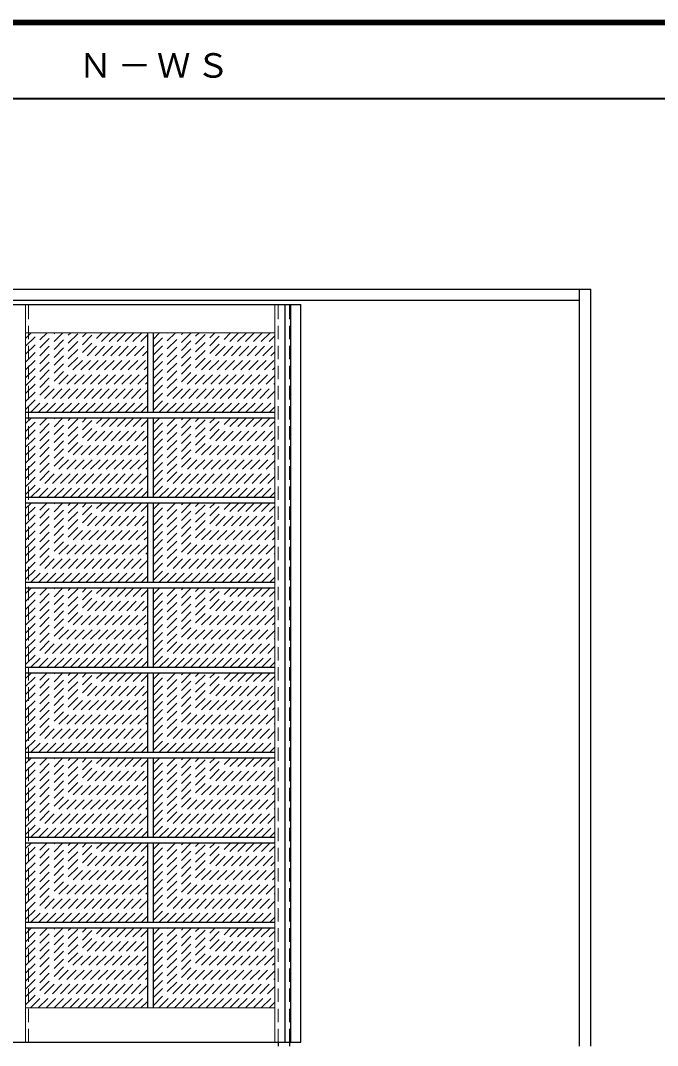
# Model space of a CAD drawing. Units: millimetres, scale not verified. Extents: x -6000 to 5700, y -4307 to 4260.
# Drawn here: x -259 to 1454, y 1420 to 4175 of the extents above; entities that cross this region are included whole.
import ezdxf

# ---------------------------------------------------------------- set-up
doc = ezdxf.new("R2010")
doc.units = ezdxf.units.MM
doc.header["$LTSCALE"] = 30
doc.linetypes.add('DASHED1', pattern=[1.8, 1.2, -0.6])
for name, color, linetype, lineweight in [('0-2_扉', 4, 'DASHED1', 9), ('0-3_仕上げ', 3, 'Continuous', 25), ('0-4_枠', 3, 'Continuous', 25), ('0-C_ハッチ', 4, 'DASHED1', 9), ('F-1_枠', 6, 'Continuous', 40)]:
    doc.layers.add(name, color=color, linetype=linetype, lineweight=lineweight)
doc.layers.add('0-A_文字', color=7, linetype='Continuous')
doc.styles.add('ＭＳ ゴシック', font='')
doc.styles.get('ＭＳ ゴシック').set_extended_font_data('MS Gothic')

msp = doc.modelspace()

# ---------------------------------------------------------------- linework, layer by layer
at = {"layer": '0-2_扉', "color": 3, "linetype": 'Continuous', "lineweight": 25}
msp.add_line((-1044, 3411.5), (495, 3411.5), dxfattribs=at)
at = {"layer": '0-2_扉'}
msp.add_line((-237, 1428.5), (-237, 3411.5), dxfattribs=at)
at = {"layer": '0-2_扉', "color": 3, "linetype": 'Continuous', "lineweight": 25}
msp.add_lwpolyline([(-1044, 1428.5), (495, 1428.5), (495, 3411.5)], dxfattribs=at)
at = {"layer": '0-3_仕上げ', "color": 7, "lineweight": 18}
for p, q in [((-245, 3411.5), (-245, 1428.5)), ((425, 1428.5), (425, 3411.5)), ((425, 3335.5), (-245, 3335.5)), ((425, 1520.5), (-245, 1520.5))]:
    msp.add_line(p, q, dxfattribs=at)
at = {"layer": '0-3_仕上げ'}
for p, q in [((452.5, 1428.5), (452.5, 3411.5)), ((467.5, 1428.5), (467.5, 3411.5)), ((82.5, 3335.5), (82.5, 3121)), ((97.5, 3335.5), (97.5, 3121)), ((425, 3121), (-245, 3121)), ((425, 3106), (-245, 3106)), ((82.5, 3106), (82.5, 2892.5)), ((97.5, 3106), (97.5, 2892.5)), ((425, 2892.5), (-245, 2892.5)), ((425, 2877.5), (-245, 2877.5)), ((82.5, 2877.5), (82.5, 2664)), ((97.5, 2877.5), (97.5, 2664)), ((425, 2664), (-245, 2664)), ((425, 2649), (-245, 2649)), ((82.5, 2649), (82.5, 2435.5)), ((97.5, 2649), (97.5, 2435.5)), ((425, 2435.5), (-245, 2435.5)), ((425, 2420.5), (-245, 2420.5)), ((82.5, 2420.5), (82.5, 2207)), ((97.5, 2420.5), (97.5, 2207)), ((425, 2207), (-245, 2207)), ((425, 2192), (-245, 2192)), ((82.5, 2192), (82.5, 1978.5)), ((97.5, 2192), (97.5, 1978.5)), ((425, 1978.5), (-245, 1978.5)), ((425, 1963.5), (-245, 1963.5)), ((82.5, 1963.5), (82.5, 1750)), ((97.5, 1963.5), (97.5, 1750)), ((425, 1750), (-245, 1750)), ((425, 1735), (-245, 1735)), ((82.5, 1735), (82.5, 1520.5)), ((97.5, 1735), (97.5, 1520.5))]:
    msp.add_line(p, q, dxfattribs=at)
at = {"layer": '0-4_枠'}
for p, q in [((-1074, 3453), (1274, 3453)), ((1244, 1418), (1244, 3453)), ((1274, 1418), (1274, 3453)), ((-1044, 3423), (1244, 3423)), ((434, 1428.5), (434, 1418)), ((464, 1428.5), (464, 1418))]:
    msp.add_line(p, q, dxfattribs=at)
at = {"layer": '0-4_枠', "color": 4, "linetype": 'DASHED1', "lineweight": 9}
for p, q in [((434, 1428.5), (434, 3423)), ((464, 1428.5), (464, 3423))]:
    msp.add_line(p, q, dxfattribs=at)
at = {"layer": '0-C_ハッチ'}
for p, q in [((-245, 3320.35), (-229.85, 3335.5)), ((-245, 3129.43), (-38.93, 3335.5)), ((-245, 3150.64), (-60.14, 3335.5)), ((-245, 3171.85), (-81.35, 3335.5)), ((-245, 3193.07), (-102.57, 3335.5)), ((-245, 3214.28), (-123.78, 3335.5)), ((-245, 3235.49), (-144.99, 3335.5)), ((-245, 3256.71), (-166.21, 3335.5)), ((-245, 3277.92), (-187.42, 3335.5)), ((-245, 3299.13), (-208.63, 3335.5)), ((-232.21, 3121), (-17.71, 3335.5)), ((-211, 3121), (3.5, 3335.5)), ((-189.79, 3121), (24.71, 3335.5)), ((-168.57, 3121), (45.93, 3335.5)), ((-147.36, 3121), (67.14, 3335.5)), ((97.5, 3126.85), (306.15, 3335.5)), ((97.5, 3148.07), (284.93, 3335.5)), ((97.5, 3169.28), (263.72, 3335.5)), ((97.5, 3190.49), (242.51, 3335.5)), ((97.5, 3211.71), (221.29, 3335.5)), ((97.5, 3232.92), (200.08, 3335.5)), ((97.5, 3254.13), (178.87, 3335.5)), ((97.5, 3275.35), (157.65, 3335.5)), ((97.5, 3296.56), (136.44, 3335.5)), ((97.5, 3317.77), (115.23, 3335.5)), ((112.86, 3121), (327.36, 3335.5)), ((134.07, 3121), (348.57, 3335.5)), ((155.29, 3121), (369.79, 3335.5)), ((176.5, 3121), (391, 3335.5)), ((197.71, 3121), (412.21, 3335.5)), ((-126.15, 3121), (82.5, 3329.65)), ((-104.93, 3121), (82.5, 3308.43)), ((218.93, 3121), (425, 3327.07)), ((-83.72, 3121), (82.5, 3287.22)), ((240.14, 3121), (425, 3305.86)), ((261.35, 3121), (425, 3284.65)), ((-62.51, 3121), (82.5, 3266.01)), ((282.57, 3121), (425, 3263.43)), ((-41.29, 3121), (82.5, 3244.79)), ((303.78, 3121), (425, 3242.22)), ((-20.08, 3121), (82.5, 3223.58)), ((1.13, 3121), (82.5, 3202.37)), ((324.99, 3121), (425, 3221.01)), ((346.21, 3121), (425, 3199.79)), ((22.34, 3121), (82.5, 3181.15)), ((367.42, 3121), (425, 3178.58)), ((43.56, 3121), (82.5, 3159.94)), ((388.63, 3121), (425, 3157.37)), ((64.77, 3121), (82.5, 3138.73)), ((409.84, 3121), (425, 3136.15)), ((-245, 2900.43), (-39.43, 3106)), ((-245, 2921.64), (-60.64, 3106)), ((-245, 2942.85), (-81.85, 3106)), ((-245, 2964.07), (-103.07, 3106)), ((-245, 2985.28), (-124.28, 3106)), ((-245, 3006.49), (-145.49, 3106)), ((-245, 3027.71), (-166.71, 3106)), ((-245, 3048.92), (-187.92, 3106)), ((-245, 3070.13), (-209.13, 3106)), ((-245, 3091.35), (-230.35, 3106)), ((-231.71, 2892.5), (-18.21, 3106)), ((-210.5, 2892.5), (3, 3106)), ((-189.29, 2892.5), (24.21, 3106)), ((-168.07, 2892.5), (45.43, 3106)), ((-146.86, 2892.5), (66.64, 3106)), ((-125.65, 2892.5), (82.5, 3100.65)), ((97.5, 2897.85), (305.65, 3106)), ((97.5, 2919.07), (284.43, 3106)), ((97.5, 2940.28), (263.22, 3106)), ((97.5, 2961.49), (242.01, 3106)), ((97.5, 2982.71), (220.79, 3106)), ((97.5, 3003.92), (199.58, 3106)), ((97.5, 3025.13), (178.37, 3106)), ((97.5, 3046.35), (157.15, 3106)), ((97.5, 3067.56), (135.94, 3106)), ((97.5, 3088.77), (114.73, 3106)), ((113.36, 2892.5), (326.86, 3106)), ((134.57, 2892.5), (348.07, 3106)), ((155.79, 2892.5), (369.29, 3106)), ((177, 2892.5), (390.5, 3106)), ((198.21, 2892.5), (411.71, 3106)), ((219.43, 2892.5), (425, 3098.07)), ((-104.43, 2892.5), (82.5, 3079.43)), ((240.64, 2892.5), (425, 3076.86)), ((-83.22, 2892.5), (82.5, 3058.22)), ((-62.01, 2892.5), (82.5, 3037.01)), ((261.85, 2892.5), (425, 3055.65)), ((283.07, 2892.5), (425, 3034.43)), ((-40.79, 2892.5), (82.5, 3015.79)), ((304.28, 2892.5), (425, 3013.22)), ((-19.58, 2892.5), (82.5, 2994.58)), ((325.49, 2892.5), (425, 2992.01)), ((1.63, 2892.5), (82.5, 2973.37)), ((22.84, 2892.5), (82.5, 2952.15)), ((346.71, 2892.5), (425, 2970.79)), ((367.92, 2892.5), (425, 2949.58)), ((44.06, 2892.5), (82.5, 2930.94)), ((389.13, 2892.5), (425, 2928.37)), ((65.27, 2892.5), (82.5, 2909.73)), ((410.34, 2892.5), (425, 2907.15)), ((-245, 2671.93), (-39.43, 2877.5)), ((-245, 2693.14), (-60.64, 2877.5)), ((-245, 2714.35), (-81.85, 2877.5)), ((-245, 2735.57), (-103.07, 2877.5)), ((-245, 2756.78), (-124.28, 2877.5)), ((-245, 2777.99), (-145.49, 2877.5)), ((-245, 2799.21), (-166.71, 2877.5)), ((-245, 2820.42), (-187.92, 2877.5)), ((-245, 2841.63), (-209.13, 2877.5)), ((-245, 2862.85), (-230.35, 2877.5)), ((-231.71, 2664), (-18.21, 2877.5)), ((-210.5, 2664), (3, 2877.5)), ((-189.29, 2664), (24.21, 2877.5)), ((-168.07, 2664), (45.43, 2877.5)), ((-146.86, 2664), (66.64, 2877.5)), ((-125.65, 2664), (82.5, 2872.15)), ((97.5, 2669.35), (305.65, 2877.5)), ((97.5, 2690.57), (284.43, 2877.5)), ((97.5, 2711.78), (263.22, 2877.5)), ((97.5, 2732.99), (242.01, 2877.5)), ((97.5, 2754.21), (220.79, 2877.5)), ((97.5, 2775.42), (199.58, 2877.5)), ((97.5, 2796.63), (178.37, 2877.5)), ((97.5, 2817.85), (157.15, 2877.5)), ((97.5, 2839.06), (135.94, 2877.5)), ((97.5, 2860.27), (114.73, 2877.5)), ((113.36, 2664), (326.86, 2877.5)), ((134.57, 2664), (348.07, 2877.5)), ((155.79, 2664), (369.29, 2877.5)), ((177, 2664), (390.5, 2877.5)), ((198.21, 2664), (411.71, 2877.5)), ((219.43, 2664), (425, 2869.57)), ((-104.43, 2664), (82.5, 2850.93)), ((240.64, 2664), (425, 2848.36)), ((-83.22, 2664), (82.5, 2829.72)), ((261.85, 2664), (425, 2827.15)), ((-62.01, 2664), (82.5, 2808.51)), ((-40.79, 2664), (82.5, 2787.29)), ((283.07, 2664), (425, 2805.93)), ((304.28, 2664), (425, 2784.72)), ((-19.58, 2664), (82.5, 2766.08)), ((325.49, 2664), (425, 2763.51)), ((1.63, 2664), (82.5, 2744.87)), ((346.71, 2664), (425, 2742.29)), ((22.84, 2664), (82.5, 2723.65)), ((44.06, 2664), (82.5, 2702.44)), ((367.92, 2664), (425, 2721.08)), ((65.27, 2664), (82.5, 2681.23)), ((389.13, 2664), (425, 2699.87)), ((410.34, 2664), (425, 2678.65)), ((-245, 2443.43), (-39.43, 2649)), ((-245, 2464.64), (-60.64, 2649)), ((-245, 2485.85), (-81.85, 2649)), ((-245, 2507.07), (-103.07, 2649)), ((-245, 2528.28), (-124.28, 2649)), ((-245, 2549.49), (-145.49, 2649)), ((-245, 2570.71), (-166.71, 2649)), ((-245, 2591.92), (-187.92, 2649)), ((-245, 2613.13), (-209.13, 2649)), ((-245, 2634.35), (-230.35, 2649)), ((-231.71, 2435.5), (-18.21, 2649)), ((-210.5, 2435.5), (3, 2649)), ((-189.29, 2435.5), (24.21, 2649)), ((-168.07, 2435.5), (45.43, 2649)), ((-146.86, 2435.5), (66.64, 2649)), ((97.5, 2440.85), (305.65, 2649)), ((97.5, 2462.07), (284.43, 2649)), ((97.5, 2483.28), (263.22, 2649)), ((97.5, 2504.49), (242.01, 2649)), ((97.5, 2525.71), (220.79, 2649)), ((97.5, 2546.92), (199.58, 2649)), ((97.5, 2568.13), (178.37, 2649)), ((97.5, 2589.35), (157.15, 2649)), ((97.5, 2610.56), (135.94, 2649)), ((97.5, 2631.77), (114.73, 2649)), ((113.36, 2435.5), (326.86, 2649)), ((134.57, 2435.5), (348.07, 2649)), ((155.79, 2435.5), (369.29, 2649)), ((177, 2435.5), (390.5, 2649)), ((198.21, 2435.5), (411.71, 2649)), ((-125.65, 2435.5), (82.5, 2643.65)), ((-104.43, 2435.5), (82.5, 2622.43)), ((219.43, 2435.5), (425, 2641.07)), ((240.64, 2435.5), (425, 2619.86)), ((-83.22, 2435.5), (82.5, 2601.22)), ((261.85, 2435.5), (425, 2598.65)), ((-62.01, 2435.5), (82.5, 2580.01)), ((283.07, 2435.5), (425, 2577.43)), ((-40.79, 2435.5), (82.5, 2558.79)), ((-19.58, 2435.5), (82.5, 2537.58)), ((304.28, 2435.5), (425, 2556.22)), ((1.63, 2435.5), (82.5, 2516.37)), ((325.49, 2435.5), (425, 2535.01)), ((346.71, 2435.5), (425, 2513.79)), ((22.84, 2435.5), (82.5, 2495.15)), ((367.92, 2435.5), (425, 2492.58)), ((44.06, 2435.5), (82.5, 2473.94)), ((65.27, 2435.5), (82.5, 2452.73)), ((389.13, 2435.5), (425, 2471.37)), ((410.34, 2435.5), (425, 2450.15)), ((-245, 2214.93), (-39.43, 2420.5)), ((-245, 2236.14), (-60.64, 2420.5)), ((-245, 2257.35), (-81.85, 2420.5)), ((-245, 2278.57), (-103.07, 2420.5)), ((-245, 2299.78), (-124.28, 2420.5)), ((-245, 2320.99), (-145.49, 2420.5)), ((-245, 2342.21), (-166.71, 2420.5)), ((-245, 2363.42), (-187.92, 2420.5)), ((-245, 2384.63), (-209.13, 2420.5)), ((-245, 2405.85), (-230.35, 2420.5)), ((-231.71, 2207), (-18.21, 2420.5)), ((-210.5, 2207), (3, 2420.5)), ((-189.29, 2207), (24.21, 2420.5)), ((-168.07, 2207), (45.43, 2420.5)), ((-146.86, 2207), (66.64, 2420.5)), ((-125.65, 2207), (82.5, 2415.15)), ((97.5, 2212.35), (305.65, 2420.5)), ((97.5, 2233.57), (284.43, 2420.5)), ((97.5, 2254.78), (263.22, 2420.5)), ((97.5, 2275.99), (242.01, 2420.5)), ((97.5, 2297.21), (220.79, 2420.5)), ((97.5, 2318.42), (199.58, 2420.5)), ((97.5, 2339.63), (178.37, 2420.5)), ((97.5, 2360.85), (157.15, 2420.5)), ((97.5, 2382.06), (135.94, 2420.5)), ((97.5, 2403.27), (114.73, 2420.5)), ((113.36, 2207), (326.86, 2420.5)), ((134.57, 2207), (348.07, 2420.5)), ((155.79, 2207), (369.29, 2420.5)), ((177, 2207), (390.5, 2420.5)), ((198.21, 2207), (411.71, 2420.5)), ((219.43, 2207), (425, 2412.57)), ((-104.43, 2207), (82.5, 2393.93)), ((-83.22, 2207), (82.5, 2372.72)), ((240.64, 2207), (425, 2391.36)), ((261.85, 2207), (425, 2370.15)), ((-62.01, 2207), (82.5, 2351.51)), ((283.07, 2207), (425, 2348.93)), ((-40.79, 2207), (82.5, 2330.29)), ((304.28, 2207), (425, 2327.72)), ((-19.58, 2207), (82.5, 2309.08)), ((1.63, 2207), (82.5, 2287.87)), ((325.49, 2207), (425, 2306.51)), ((22.84, 2207), (82.5, 2266.65)), ((346.71, 2207), (425, 2285.29)), ((367.92, 2207), (425, 2264.08)), ((44.06, 2207), (82.5, 2245.44)), ((389.13, 2207), (425, 2242.87)), ((65.27, 2207), (82.5, 2224.23)), ((410.34, 2207), (425, 2221.65)), ((-245, 1986.43), (-39.43, 2192)), ((-245, 2007.64), (-60.64, 2192)), ((-245, 2028.85), (-81.85, 2192)), ((-245, 2050.07), (-103.07, 2192)), ((-245, 2071.28), (-124.28, 2192)), ((-245, 2092.49), (-145.49, 2192)), ((-245, 2113.71), (-166.71, 2192)), ((-245, 2134.92), (-187.92, 2192)), ((-245, 2156.13), (-209.13, 2192)), ((-245, 2177.35), (-230.35, 2192)), ((-231.71, 1978.5), (-18.21, 2192)), ((-210.5, 1978.5), (3, 2192)), ((-189.29, 1978.5), (24.21, 2192)), ((-168.07, 1978.5), (45.43, 2192)), ((-146.86, 1978.5), (66.64, 2192)), ((-125.65, 1978.5), (82.5, 2186.65)), ((97.5, 1983.85), (305.65, 2192)), ((97.5, 2005.07), (284.43, 2192)), ((97.5, 2026.28), (263.22, 2192)), ((97.5, 2047.49), (242.01, 2192)), ((97.5, 2068.71), (220.79, 2192)), ((97.5, 2089.92), (199.58, 2192)), ((97.5, 2111.13), (178.37, 2192)), ((97.5, 2132.35), (157.15, 2192)), ((97.5, 2153.56), (135.94, 2192)), ((97.5, 2174.77), (114.73, 2192)), ((113.36, 1978.5), (326.86, 2192)), ((134.57, 1978.5), (348.07, 2192)), ((155.79, 1978.5), (369.29, 2192)), ((177, 1978.5), (390.5, 2192)), ((198.21, 1978.5), (411.71, 2192)), ((219.43, 1978.5), (425, 2184.07)), ((-104.43, 1978.5), (82.5, 2165.43)), ((240.64, 1978.5), (425, 2162.86)), ((-83.22, 1978.5), (82.5, 2144.22)), ((-62.01, 1978.5), (82.5, 2123.01)), ((261.85, 1978.5), (425, 2141.65)), ((-40.79, 1978.5), (82.5, 2101.79)), ((283.07, 1978.5), (425, 2120.43)), ((304.28, 1978.5), (425, 2099.22)), ((-19.58, 1978.5), (82.5, 2080.58)), ((325.49, 1978.5), (425, 2078.01)), ((1.63, 1978.5), (82.5, 2059.37)), ((346.71, 1978.5), (425, 2056.79)), ((22.84, 1978.5), (82.5, 2038.15)), ((44.06, 1978.5), (82.5, 2016.94)), ((367.92, 1978.5), (425, 2035.58)), ((389.13, 1978.5), (425, 2014.37)), ((65.27, 1978.5), (82.5, 1995.73)), ((410.34, 1978.5), (425, 1993.15)), ((-245, 1757.93), (-39.43, 1963.5)), ((-245, 1779.14), (-60.64, 1963.5)), ((-245, 1800.35), (-81.85, 1963.5)), ((-245, 1821.57), (-103.07, 1963.5)), ((-245, 1842.78), (-124.28, 1963.5)), ((-245, 1863.99), (-145.49, 1963.5)), ((-245, 1885.21), (-166.71, 1963.5)), ((-245, 1906.42), (-187.92, 1963.5)), ((-245, 1927.63), (-209.13, 1963.5)), ((-245, 1948.85), (-230.35, 1963.5)), ((-231.71, 1750), (-18.21, 1963.5)), ((-210.5, 1750), (3, 1963.5)), ((-189.29, 1750), (24.21, 1963.5)), ((-168.07, 1750), (45.43, 1963.5)), ((-146.86, 1750), (66.64, 1963.5)), ((-125.65, 1750), (82.5, 1958.15)), ((97.5, 1755.35), (305.65, 1963.5)), ((97.5, 1776.57), (284.43, 1963.5)), ((97.5, 1797.78), (263.22, 1963.5)), ((97.5, 1818.99), (242.01, 1963.5)), ((97.5, 1840.21), (220.79, 1963.5)), ((97.5, 1861.42), (199.58, 1963.5)), ((97.5, 1882.63), (178.37, 1963.5)), ((97.5, 1903.85), (157.15, 1963.5)), ((97.5, 1925.06), (135.94, 1963.5)), ((97.5, 1946.27), (114.73, 1963.5)), ((113.36, 1750), (326.86, 1963.5)), ((134.57, 1750), (348.07, 1963.5)), ((155.79, 1750), (369.29, 1963.5)), ((177, 1750), (390.5, 1963.5)), ((198.21, 1750), (411.71, 1963.5)), ((-104.43, 1750), (82.5, 1936.93)), ((219.43, 1750), (425, 1955.57)), ((240.64, 1750), (425, 1934.36)), ((-83.22, 1750), (82.5, 1915.72)), ((261.85, 1750), (425, 1913.15)), ((-62.01, 1750), (82.5, 1894.51)), ((283.07, 1750), (425, 1891.93)), ((-40.79, 1750), (82.5, 1873.29)), ((-19.58, 1750), (82.5, 1852.08)), ((304.28, 1750), (425, 1870.72)), ((325.49, 1750), (425, 1849.51)), ((1.63, 1750), (82.5, 1830.87)), ((346.71, 1750), (425, 1828.29)), ((22.84, 1750), (82.5, 1809.65)), ((367.92, 1750), (425, 1807.08)), ((44.06, 1750), (82.5, 1788.44)), ((65.27, 1750), (82.5, 1767.23)), ((389.13, 1750), (425, 1785.87)), ((410.34, 1750), (425, 1764.65)), ((-245, 1528.93), (-38.93, 1735)), ((-245, 1550.14), (-60.14, 1735)), ((-245, 1571.35), (-81.35, 1735)), ((-245, 1592.57), (-102.57, 1735)), ((-245, 1613.78), (-123.78, 1735)), ((-245, 1634.99), (-144.99, 1735)), ((-245, 1656.21), (-166.21, 1735)), ((-245, 1677.42), (-187.42, 1735)), ((-245, 1698.63), (-208.63, 1735)), ((-245, 1719.85), (-229.85, 1735)), ((-232.21, 1520.5), (-17.71, 1735)), ((-211, 1520.5), (3.5, 1735)), ((-189.79, 1520.5), (24.71, 1735)), ((-168.57, 1520.5), (45.93, 1735)), ((-147.36, 1520.5), (67.14, 1735)), ((-126.15, 1520.5), (82.5, 1729.15)), ((97.5, 1526.35), (306.15, 1735)), ((97.5, 1547.57), (284.93, 1735)), ((97.5, 1568.78), (263.72, 1735)), ((97.5, 1589.99), (242.51, 1735)), ((97.5, 1611.21), (221.29, 1735)), ((97.5, 1632.42), (200.08, 1735)), ((97.5, 1653.63), (178.87, 1735)), ((97.5, 1674.85), (157.65, 1735)), ((97.5, 1696.06), (136.44, 1735)), ((97.5, 1717.27), (115.23, 1735)), ((112.86, 1520.5), (327.36, 1735)), ((134.07, 1520.5), (348.57, 1735)), ((155.29, 1520.5), (369.79, 1735)), ((176.5, 1520.5), (391, 1735)), ((197.71, 1520.5), (412.21, 1735)), ((218.93, 1520.5), (425, 1726.57)), ((-104.93, 1520.5), (82.5, 1707.93)), ((-83.72, 1520.5), (82.5, 1686.72)), ((240.14, 1520.5), (425, 1705.36)), ((261.35, 1520.5), (425, 1684.15)), ((-62.51, 1520.5), (82.5, 1665.51)), ((282.57, 1520.5), (425, 1662.93)), ((-41.29, 1520.5), (82.5, 1644.29)), ((303.78, 1520.5), (425, 1641.72)), ((-20.08, 1520.5), (82.5, 1623.08)), ((1.13, 1520.5), (82.5, 1601.87)), ((324.99, 1520.5), (425, 1620.51)), ((346.21, 1520.5), (425, 1599.29)), ((22.34, 1520.5), (82.5, 1580.65)), ((367.42, 1520.5), (425, 1578.08)), ((43.56, 1520.5), (82.5, 1559.44)), ((388.63, 1520.5), (425, 1556.87)), ((64.77, 1520.5), (82.5, 1538.23)), ((409.84, 1520.5), (425, 1535.65))]:
    msp.add_line(p, q, dxfattribs=at)
at = {"layer": 'F-1_枠'}
for p, q in [((-6000, 4175), (5700, 4175)), ((-6000, 4170), (5700, 4170)), ((-6000, 4165), (5700, 4165)), ((-6000, 3965), (5700, 3965))]:
    msp.add_line(p, q, dxfattribs=at)

# ---------------------------------------------------------------- texts
at = {"layer": '0-A_文字', "insert": (-102.5, 4020), "char_height": 65.98, "attachment_point": 7, "style": 'ＭＳ ゴシック'}
msp.add_mtext('\\T1.17;Ｎ－ＷＳ', dxfattribs=at)

doc.saveas('drawing.dxf')
